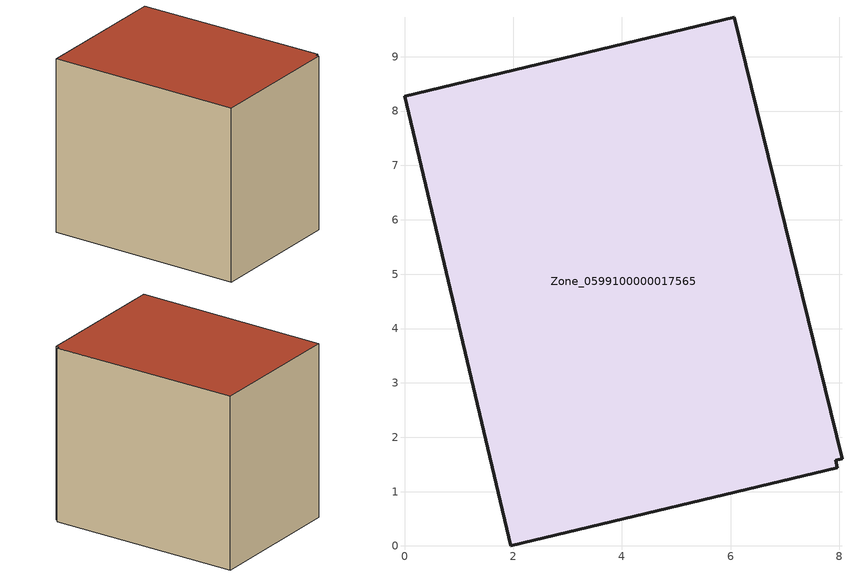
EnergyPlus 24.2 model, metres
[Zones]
Zone_0599100000017565
 floor ground (C_G): 8.05,1.6 7.93,1.57 7.96,1.44 1.95,0 0,8.27 6.07,9.73 z0
 wall outside (C_F): 8.05,1.6 6.07,9.73 0,8.27 1.95,0 7.96,1.44 7.93,1.57 8.05,1.6 z0:7.59
 roof outside (C_R): 7.93,1.57 8.05,1.6 6.07,9.73 0,8.27 1.95,0 7.96,1.44 z7.59
[BUILDING]
Pand.0599100000017565: North Axis=0; Terrain=City; Loads Convergence Tolerance Value=0.04; Temperature Convergence Tolerance Value=0.4; Solar Distribution=FullExterior; Maximum Number of Warmup Days=25; Minimum Number of Warmup Days=1
[Site:Location]
Rotterdam.The.Hague.AP_ZH_NLD Design_Conditions: Latitude=51.96; Longitude=4.45; Time Zone=1; Elevation=-4.5
[SITE:GROUNDTEMPERATURE:BUILDINGSURFACE]
18, 18, 18, 18, 18, 18, 18, 18, 18, 18, 18, 18
[MATERIAL] Thermal Absorptance=0.9; Solar Absorptance=0.7; Visible Absorptance=0.7
Name | Roughness | Thickness | Conductivity | Density | Specific Heat
G.TC.1965-1974 | MediumSmooth | 0.15 | 0.882353 | 540 | 1210
F.TC.1965-1974 | Rough | 0.3 | 0.697674 | 1920 | 840
R.TC.1965-1974 | MediumRough | 0.2 | 0.232558 | 1500 | 1000
[CONSTRUCTION]
C_G: G.TC.1965-1974
C_F: F.TC.1965-1974
C_R: R.TC.1965-1974
[ZONE]
Zone_0599100000017565: Type=1; Multiplier=1; Ceiling Height=Autocalculate; Volume=Autocalculate; Floor Area=autocalculate; Part of Total Floor Area=Yes
[ZONEINFILTRATION:DESIGNFLOWRATE]
Infil_Zone_0599100000017565: Zone or ZoneList or Space or SpaceList=Zone_0599100000017565; Schedule=AlwaysOn; Design Flow Rate Calculation Method=Flow/Area; Flow Rate per Floor Area=0.003; Constant Term Coefficient=1; Temperature Term Coefficient=0; Velocity Term Coefficient=0; Velocity Squared Term Coefficient=0
[HVACTEMPLATE:ZONE:IDEALLOADSAIRSYSTEM]
Zone_0599100000017565: Maximum Heating Supply Air Temperature=50; Minimum Cooling Supply Air Temperature=13; Maximum Heating Supply Air Humidity Ratio=0.0156; Minimum Cooling Supply Air Humidity Ratio=0.0077; Heating Limit=NoLimit; Cooling Limit=NoLimit; Dehumidification Control Type=ConstantSensibleHeatRatio; Cooling Sensible Heat Ratio=0.7; Dehumidification Setpoint=60; Humidification Control Type=None; Humidification Setpoint=30; Outdoor Air Method=None; Outdoor Air Flow Rate per Person=0.00944; Outdoor Air Flow Rate per Zone Floor Area=0; Outdoor Air Flow Rate per Zone=0; Demand Controlled Ventilation Type=None; Outdoor Air Economizer Type=NoEconomizer; Heat Recovery Type=None; Sensible Heat Recovery Effectiveness=0.7; Latent Heat Recovery Effectiveness=0.65
[ZONECONTROL:THERMOSTAT]
ThermostatControl_Zone_0599100000017565: Zone or ZoneList=Zone_0599100000017565; Control Type Schedule=DualSetpointControlType; Control 1=Thermostat_Zone_0599100000017565; Temperature Difference Between Cutout And Setpoint=0
[THERMOSTATSETPOINT:DUALSETPOINT]
Thermostat_Zone_0599100000017565: Heating Setpoint Temperature Schedule=HeatingSetpoint_Zone_0599100000017565; Cooling Setpoint Temperature Schedule=CoolingSetpoint_Zone_0599100000017565
[SCHEDULE:COMPACT]
HeatingSetpoint_Zone_0599100000017565: Through: 12/31, For: AllDays, Until: 24:00, 21
CoolingSetpoint_Zone_0599100000017565: Through: 12/31, For: AllDays, Until: 24:00, 24
DualSetpointControlType: Through: 12/31, For: AllDays, Until: 24:00, 4
AlwaysOn: Through: 12/31, For: AllDays, Until: 24:00, 1
